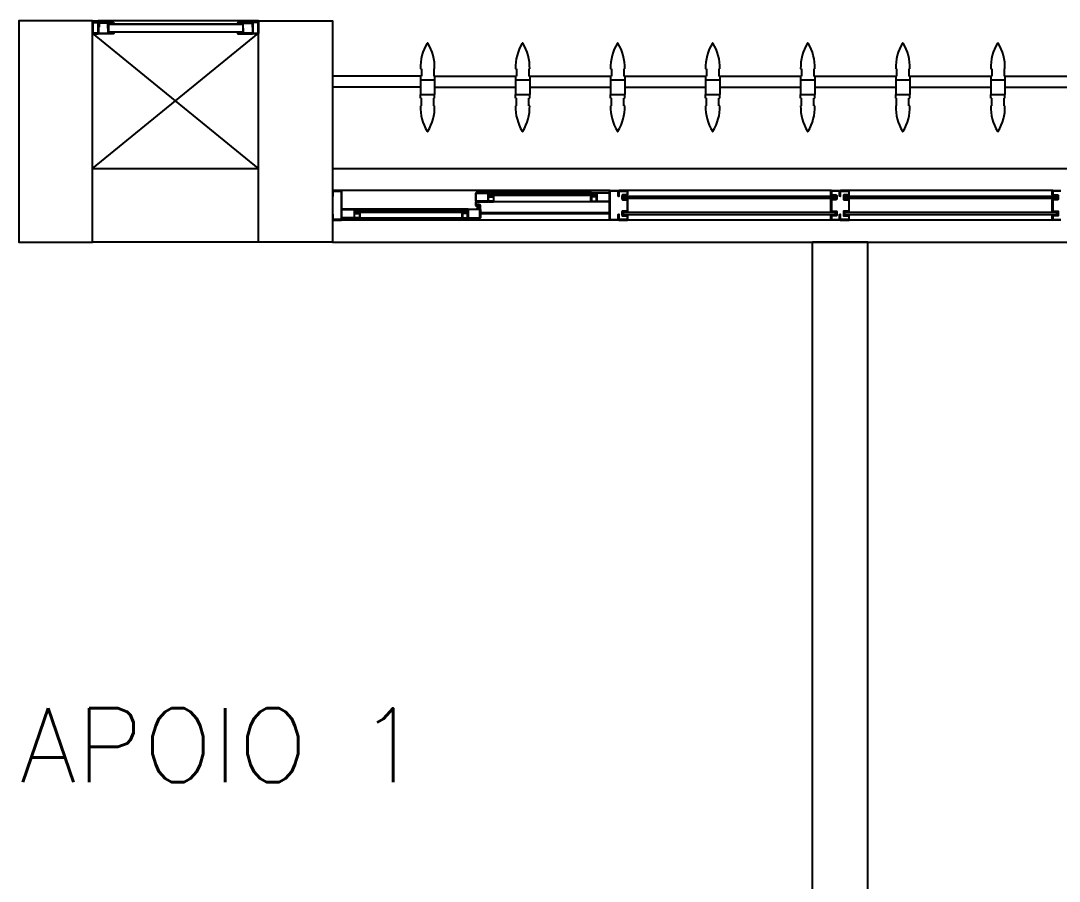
# Model space of a CAD drawing. Header units: millimetres. Extents: x 1887 to 2405, y 1100 to 1335.
# Drawn here: x 2105.565 to 2108.378, y 1269.318 to 1271.648 of the extents above; entities that cross this region are included whole.
import ezdxf

# ---------------------------------------------------------------- set-up
doc = ezdxf.new("R2010")
doc.units = ezdxf.units.MM
for name, color, linetype in [('AR-ALV', 2, 'Continuous'), ('AR-BRISES', 1, 'Continuous'), ('AR-ESQ', 1, 'Continuous'), ('AR-ESTC', 3, 'Continuous'), ('AR-PEITORIL', 1, 'Continuous'), ('AR-SHAFT', 1, 'Continuous'), ('BR-PAINEL', 1, 'Continuous'), ('BR-SUPORTE', 1, 'Continuous'), ('DT-ESQ-BAGUETE-C', 2, 'Continuous'), ('DT-ESQ-BAGUETE-V', 1, 'Continuous'), ('DT-ESQ-CHAPA DOBRADA-V', 1, 'Continuous'), ('DT-ESQ-MARCO-V', 1, 'Continuous'), ('DT-ESQ-PERFIL CADEIRA-C', 2, 'Continuous'), ('DT-ESQ-PERFIL CADEIRA-V', 1, 'Continuous'), ('DT-ESQ-PERFIL U SIMPLES-C', 2, 'Continuous'), ('DT-ESQ-PERFIL U-C', 2, 'Continuous'), ('DT-ESQ-PERFIL U-V', 1, 'Continuous'), ('DT-ESQ-VENEZIANA-C', 2, 'Continuous'), ('DT-ESQ-VENEZIANA-V', 2, 'Continuous'), ('DT-ESQ-VIDRO-C', 2, 'Continuous'), ('DT-ESQ-VIDRO-V', 2, 'Continuous'), ('TEXTO', 2, 'Continuous')]:
    doc.layers.add(name, color=color, linetype=linetype)
doc.styles.add('UNB-100', font='simplex.shx', dxfattribs={"height": 0.2})

# ---------------------------------------------------------------- blocks, each defined once
blk = doc.blocks.new('EF53-P')
at = {"layer": 'DT-ESQ-BAGUETE-C', "ltscale": 0.1}
for points in [[(4.797499999999275, -0.07999999999978513), (4.783999999999367, -0.07999999999978513), (4.783999999999423, -0.07849999999973534), (4.796999999999287, -0.0784999999998206, 0.4142135623716475), (4.797499999999275, -0.07799999999983243), (4.797499999999275, -0.06700000000006412, 0.4142135623717078), (4.796999999999287, -0.06650000000007594), (4.783999999999423, -0.06649999999999068), (4.783999999999367, -0.06499999999994088), (4.797499999999275, -0.06499999999988404, -0.4142135623830846), (4.798999999999353, -0.06649999999990541), (4.798999999999296, -0.07849999999976376, -0.4142135623709857)], [(5.076499999999555, -0.07999999999998408), (5.089999999999463, -0.07999999999998408), (5.089999999999407, -0.07849999999993429), (5.076999999999543, -0.07850000000001955, -0.4142135623716475), (5.076499999999555, -0.07800000000003138), (5.076499999999555, -0.06700000000026307, -0.4142135623717078), (5.076999999999543, -0.0665000000002749), (5.089999999999407, -0.06650000000018963), (5.089999999999463, -0.06500000000013983), (5.076499999999555, -0.06500000000008299, 0.4142135623830846), (5.074999999999477, -0.06650000000010436), (5.074999999999534, -0.07849999999996271, 0.4142135623709857)], [(4.448499999999228, -0.1250000000004547), (4.43499999999932, -0.1250000000004547), (4.434999999999377, -0.123500000000405), (4.44799999999924, -0.1235000000004902, 0.4142135623716475), (4.448499999999228, -0.123000000000502), (4.448499999999228, -0.1120000000007337, 0.4142135623717078), (4.44799999999924, -0.1115000000007456), (4.434999999999377, -0.1115000000006603), (4.43499999999932, -0.1100000000006105), (4.448499999999228, -0.1100000000005537, -0.4142135623830846), (4.449999999999307, -0.111500000000575), (4.44999999999925, -0.1235000000004334, -0.4142135623709857)], [(4.713999999999317, -0.1250000000002842), (4.727499999999225, -0.1250000000002842), (4.727499999999168, -0.1235000000002344), (4.714499999999305, -0.1235000000003197, -0.4142135623716475), (4.713999999999317, -0.1230000000003315), (4.713999999999317, -0.1120000000005632, -0.4142135623717078), (4.714499999999305, -0.111500000000575), (4.727499999999168, -0.1115000000004898), (4.727499999999225, -0.11000000000044), (4.713999999999317, -0.1100000000003831, 0.4142135623830846), (4.712499999999238, -0.1115000000004045), (4.712499999999295, -0.1235000000002628, 0.4142135623709857)]]:
    blk.add_lwpolyline(points, format="xyb", close=True, dxfattribs=at)
at = {"layer": 'DT-ESQ-BAGUETE-V', "ltscale": 0.1}
for p, q in [((4.797499999999218, -0.06500000000002615), (5.076499999999498, -0.06499999999999773)), ((4.448499999999285, -0.11000000000044), (4.713999999999317, -0.1100000000003547))]:
    blk.add_line(p, q, dxfattribs=at)
at = {"layer": 'DT-ESQ-CHAPA DOBRADA-V', "ltscale": 0.1}
for p, q in [((4.399999999999295, -0.07699999999928764), (4.748999999999285, -0.07699999999928764)), ((4.399999999999295, -0.07999999999950091), (4.748999999999285, -0.07999999999950091))]:
    blk.add_line(p, q, dxfattribs=at)
at = {"layer": 'DT-ESQ-MARCO-V', "ltscale": 0.1}
for p, q in [((3.198499999999513, -0.06000000000005912), (3.751499999999623, -0.06000000000005912)), ((3.798499999999422, -0.06000000000005912), (4.351499999999533, -0.06000000000005912)), ((3.198499999999513, -0.1399999999999864), (3.751499999999623, -0.1399999999999864)), ((3.798499999999422, -0.1399999999999864), (4.351499999999533, -0.1399999999999864))]:
    blk.add_line(p, q, dxfattribs=at)
at = {"layer": 'DT-ESQ-PERFIL CADEIRA-C', "ltscale": 0.1}
for p, q in [((4.750999999999351, -0.0884999999996694), (4.797499999999275, -0.08849999999964098)), ((5.124999999999488, -0.08849999999995362), (5.076499999999498, -0.08849999999989677)), ((4.399999999999295, -0.1335000000004243), (4.448499999999285, -0.1335000000003674)), ((4.76049999999924, -0.1335000000001685), (4.713999999999317, -0.1335000000001401))]:
    blk.add_line(p, q, dxfattribs=at)
for points in [[(4.797499999999161, -0.08699999999956276, -0.9999999999999999), (4.797499999999161, -0.08999999999977604), (4.750999999999294, -0.08999999999969077, -0.414213562373095), (4.748999999999285, -0.08799999999968122), (4.748999999999285, -0.06699999999966622, -0.4142135623730951), (4.750999999999294, -0.06499999999968509), (4.782499999999288, -0.06499999999979877, -0.414213562356446), (4.783999999999367, -0.06649999999979173), (4.783999999999423, -0.08699999999956276)], [(4.784000007450004, -0.0884999999996694, -0.1989127454874683), (4.782939343552869, -0.08806066389672651, -0.1989132801944997), (4.782499999999288, -0.08699999999959118), (4.782499999999402, -0.06699999999975148, 0.4142135623730949), (4.781999999999414, -0.0664999999997633), (4.750999999999294, -0.06649999999967804, 0.4142135623730951), (4.750499999999306, -0.06699999999966622), (4.750499999999363, -0.08799999999968122, 0.414213562373095), (4.750999999999351, -0.0884999999996694)], [(5.076499999999612, -0.09000000000003183), (5.124999999999488, -0.08999999999994657), (5.124999999999545, -0.08849999999995362), (5.089999999999463, -0.0884999999999252, 0.1989119109648737), (5.09106065830855, -0.08806066203436558, 0.1989128237963688), (5.091499999999485, -0.08699999999984698), (5.091499999999371, -0.06700000000000728, -0.4142135623730951), (5.091999999999359, -0.0665000000000191), (5.124999999999488, -0.06649999999990541), (5.124999999999545, -0.06499999999994088), (5.091499999999428, -0.06500000000005457, 0.414213562373095), (5.089999999999407, -0.06650000000010436), (5.089999999999463, -0.07849999999987745), (5.089999999999463, -0.07999999999995566), (5.089999999999407, -0.08699999999981856), (5.076499999999612, -0.08699999999981856, 1)], [(4.448499999999171, -0.1350000000005025), (4.399999999999295, -0.1350000000004172), (4.399999999999238, -0.1335000000004243), (4.43499999999932, -0.1335000000003959, -0.1989119109648737), (4.433939341690234, -0.1330606620348362, -0.1989128237963688), (4.433499999999299, -0.1320000000003176), (4.433499999999412, -0.1120000000004779, 0.4142135623730951), (4.432999999999424, -0.1115000000004898), (4.399999999999295, -0.1115000000003761), (4.399999999999238, -0.1100000000004115), (4.433499999999356, -0.1100000000005252, -0.414213562373095), (4.434999999999377, -0.111500000000575), (4.43499999999932, -0.1235000000003481), (4.43499999999932, -0.1250000000004263), (4.434999999999377, -0.1320000000002892), (4.448499999999171, -0.1320000000002892, -1)], [(4.71399999999943, -0.1320000000000618, 0.9999999999999999), (4.71399999999943, -0.1350000000002751), (4.760499999999297, -0.1350000000001899, 0.414213562373095), (4.762499999999307, -0.1330000000001803), (4.762499999999307, -0.1120000000001653, 0.4142135623730951), (4.760499999999297, -0.1100000000001842), (4.728999999999303, -0.1100000000002979, 0.414213562356446), (4.727499999999225, -0.1115000000002908), (4.727499999999168, -0.1320000000000618)], [(4.727499992548587, -0.1335000000001685, 0.1989127454874683), (4.728560656445723, -0.1330606638972256, 0.1989132801944997), (4.728999999999303, -0.1320000000000903), (4.728999999999189, -0.1120000000002506, -0.4142135623730949), (4.729499999999177, -0.1115000000002624), (4.760499999999297, -0.1115000000001771, -0.4142135623730951), (4.760999999999285, -0.1120000000001653), (4.760999999999228, -0.1330000000001803, -0.414213562373095), (4.76049999999924, -0.1335000000001685)]]:
    blk.add_lwpolyline(points, format="xyb", close=True, dxfattribs=at)
at = {"layer": 'DT-ESQ-PERFIL CADEIRA-V', "ltscale": 0.1}
for p, q in [((4.782499999999402, -0.08999999999983288), (5.076499999999612, -0.08999999999980446)), ((4.448499999999171, -0.1350000000004457), (4.71399999999943, -0.1350000000002751))]:
    blk.add_line(p, q, dxfattribs=at)
at = {"layer": 'DT-ESQ-PERFIL U SIMPLES-C', "ltscale": 0.1}
for points in [[(4.750999999999181, -0.1019999999999186), (4.758999999999219, -0.1019999999999754), (4.758999999999219, -0.1004999999998972), (4.750999999999237, -0.1004999999998972, -0.4142135623730951), (4.750499999999249, -0.09999999999990905), (4.750499999999192, -0.09199999999998454, -0.4142135623730951), (4.750999999999181, -0.09149999999999636), (4.758999999999219, -0.09149999999993952), (4.758999999999219, -0.0899999999998613), (4.750999999999181, -0.08999999999997499, 0.4142135623647707), (4.748999999999228, -0.09199999999998454), (4.748999999999228, -0.0999999999999659, 0.4142135623522838)], [(4.760499999999297, -0.09800000000001319), (4.752499999999259, -0.09799999999995634), (4.752499999999259, -0.09950000000003456), (4.760499999999297, -0.09950000000003456, -0.4142135623730951), (4.760999999999285, -0.1000000000000227), (4.760999999999285, -0.1079999999999472, -0.4142135623730951), (4.760499999999297, -0.1084999999999354), (4.752499999999259, -0.1084999999999923), (4.752499999999259, -0.1100000000000705), (4.760499999999297, -0.1099999999999568, 0.4142135623647707), (4.76249999999925, -0.1079999999999472), (4.76249999999925, -0.0999999999999659, 0.4142135623522838)]]:
    blk.add_lwpolyline(points, format="xyb", close=True, dxfattribs=at)
at = {"layer": 'DT-ESQ-PERFIL U-C', "ltscale": 0.1}
for points in [[(3.17699999999968, -0.1385000000000218), (3.197999999999581, -0.138499999999965, 0.414213562373095), (3.198499999999513, -0.1380000000000337), (3.198499999999626, -0.1285000000008836), (3.185499999999422, -0.1285000000009404, -0.4142135623721699), (3.183999999999401, -0.127000000000919), (3.183999999999514, -0.117000000000985, -0.4142135623716471), (3.185499999999479, -0.1155000000009068), (3.198499999999569, -0.1155000000007931), (3.198499999999569, -0.08449999999919555), (3.185499999999479, -0.08449999999908187, -0.4142135623716471), (3.183999999999401, -0.08299999999911734), (3.183999999999401, -0.07299999999912643, -0.4142135623721699), (3.185499999999365, -0.0714999999991619), (3.198499999999513, -0.0714999999991619), (3.198499999999569, -0.06200000000006867, 0.414213562373095), (3.197999999999524, -0.06150000000002365), (3.176999999999737, -0.06150000000008049, 0.4142135623397968)], [(3.176499999999692, -0.06000000000011596), (3.198499999999513, -0.06000000000005912, -0.414213562373095), (3.199999999999534, -0.06150000000008049), (3.199999999999477, -0.07149999999904821, -0.414213562373095), (3.198499999999513, -0.07299999999906959), (3.185499999999479, -0.07299999999906959), (3.185499999999479, -0.08299999999906049), (3.198499999999513, -0.08299999999906049), (3.198499999999513, -0.08299999999906049, -0.414213562373095), (3.199999999999477, -0.08449999999902502), (3.199999999999477, -0.1155000000010205, -0.414213562373095), (3.198499999999513, -0.1170000000010418), (3.198499999999513, -0.117000000000985), (3.185499999999479, -0.117000000000985), (3.185499999999479, -0.1270000000009759), (3.198499999999513, -0.1270000000010327, -0.414213562373095), (3.199999999999477, -0.1285000000009973), (3.199999999999534, -0.138499999999965, -0.414213562373095), (3.198499999999513, -0.1399999999999864), (3.176499999999692, -0.1399999999999295, -0.414213562389744)]]:
    blk.add_lwpolyline(points, format="xyb", dxfattribs=at)
for points in [[(3.749999999999659, -0.1285000000009973), (3.749999999999602, -0.138499999999965, 0.414213562373095), (3.751499999999623, -0.1399999999999864), (3.773499999999444, -0.1399999999999295, 0.414213562389744), (3.774999999999523, -0.138499999999965), (3.774999999999523, -0.125), (3.773499999999444, -0.1250000000000568), (3.773499999999387, -0.1380000000000337, -0.4142135623397968), (3.772999999999456, -0.1385000000000218), (3.751999999999555, -0.138499999999965, -0.414213562373095), (3.751499999999623, -0.1380000000000337), (3.75149999999951, -0.1285000000008836), (3.764499999999714, -0.1285000000009404, 0.4142135623721699), (3.765999999999735, -0.127000000000919), (3.765999999999622, -0.117000000000985, 0.4142135623716471), (3.764499999999657, -0.1155000000009068), (3.751499999999567, -0.1155000000007931), (3.751499999999567, -0.08449999999919555), (3.764499999999657, -0.08449999999908187, 0.4142135623716471), (3.765999999999735, -0.08299999999911734), (3.765999999999735, -0.07299999999912643, 0.4142135623721699), (3.764499999999771, -0.0714999999991619), (3.751499999999623, -0.0714999999991619), (3.751499999999567, -0.06200000000006867, -0.414213562373095), (3.751999999999612, -0.06150000000002365), (3.772999999999399, -0.06150000000008049, -0.4142135623397968), (3.773499999999444, -0.06199999999995498), (3.773499999999444, -0.07499999999998863), (3.774999999999523, -0.07500000000004547), (3.774999999999523, -0.06150000000008049, 0.4142135623897441), (3.773499999999444, -0.06000000000011596), (3.751499999999623, -0.06000000000005912, 0.414213562373095), (3.749999999999602, -0.06150000000008049), (3.749999999999659, -0.07149999999904821, 0.414213562373095), (3.751499999999623, -0.07299999999906959), (3.764499999999657, -0.07299999999906959), (3.764499999999657, -0.08299999999906049), (3.751499999999623, -0.08299999999906049), (3.751499999999623, -0.08299999999906049, 0.414213562373095), (3.749999999999659, -0.08449999999902502), (3.749999999999659, -0.1155000000010205, 0.414213562373095), (3.751499999999623, -0.1170000000010418), (3.751499999999623, -0.117000000000985), (3.764499999999657, -0.117000000000985), (3.764499999999657, -0.1270000000009759), (3.751499999999623, -0.1270000000010327, 0.414213562373095)], [(3.799999999999386, -0.1285000000009973), (3.799999999999443, -0.138499999999965, -0.414213562373095), (3.798499999999422, -0.1399999999999864), (3.776499999999601, -0.1399999999999295, -0.414213562389744), (3.774999999999523, -0.138499999999965), (3.774999999999523, -0.125), (3.776499999999601, -0.1250000000000568), (3.776499999999658, -0.1380000000000337, 0.4142135623397968), (3.776999999999589, -0.1385000000000218), (3.79799999999949, -0.138499999999965, 0.414213562373095), (3.798499999999422, -0.1380000000000337), (3.798499999999535, -0.1285000000008836), (3.785499999999331, -0.1285000000009404, -0.4142135623721699), (3.78399999999931, -0.127000000000919), (3.783999999999423, -0.117000000000985, -0.4142135623716471), (3.785499999999388, -0.1155000000009068), (3.798499999999478, -0.1155000000007931), (3.798499999999478, -0.08449999999919555), (3.785499999999388, -0.08449999999908187, -0.4142135623716471), (3.78399999999931, -0.08299999999911734), (3.78399999999931, -0.07299999999912643, -0.4142135623721699), (3.785499999999274, -0.0714999999991619), (3.798499999999422, -0.0714999999991619), (3.798499999999478, -0.06200000000006867, 0.414213562373095), (3.797999999999433, -0.06150000000002365), (3.776999999999646, -0.06150000000008049, 0.4142135623397968), (3.776499999999601, -0.06199999999995498), (3.776499999999601, -0.07499999999998863), (3.774999999999523, -0.07500000000004547), (3.774999999999523, -0.06150000000008049, -0.4142135623897441), (3.776499999999601, -0.06000000000011596), (3.798499999999422, -0.06000000000005912, -0.414213562373095), (3.799999999999443, -0.06150000000008049), (3.799999999999386, -0.07149999999904821, -0.414213562373095), (3.798499999999422, -0.07299999999906959), (3.785499999999388, -0.07299999999906959), (3.785499999999388, -0.08299999999906049), (3.798499999999422, -0.08299999999906049), (3.798499999999422, -0.08299999999906049, -0.414213562373095), (3.799999999999386, -0.08449999999902502), (3.799999999999386, -0.1155000000010205, -0.414213562373095), (3.798499999999422, -0.1170000000010418), (3.798499999999422, -0.117000000000985), (3.785499999999388, -0.117000000000985), (3.785499999999388, -0.1270000000009759), (3.798499999999422, -0.1270000000010327, -0.414213562373095)], [(4.349999999999568, -0.1285000000009973), (4.349999999999511, -0.138499999999965, 0.414213562373095), (4.351499999999533, -0.1399999999999864), (4.373499999999353, -0.1399999999999295, 0.414213562389744), (4.374999999999432, -0.138499999999965), (4.374999999999432, -0.125), (4.373499999999353, -0.1250000000000568), (4.373499999999297, -0.1380000000000337, -0.4142135623397968), (4.372999999999365, -0.1385000000000218), (4.351999999999464, -0.138499999999965, -0.414213562373095), (4.351499999999533, -0.1380000000000337), (4.351499999999419, -0.1285000000008836), (4.364499999999623, -0.1285000000009404, 0.4142135623721699), (4.365999999999644, -0.127000000000919), (4.365999999999531, -0.117000000000985, 0.4142135623716471), (4.364499999999566, -0.1155000000009068), (4.351499999999476, -0.1155000000007931), (4.351499999999476, -0.08449999999919555), (4.364499999999566, -0.08449999999908187, 0.4142135623716471), (4.365999999999644, -0.08299999999911734), (4.365999999999644, -0.07299999999912643, 0.4142135623721699), (4.36449999999968, -0.0714999999991619), (4.351499999999533, -0.0714999999991619), (4.351499999999476, -0.06200000000006867, -0.414213562373095), (4.351999999999521, -0.06150000000002365), (4.372999999999308, -0.06150000000008049, -0.4142135623397968), (4.373499999999353, -0.06199999999995498), (4.373499999999353, -0.07499999999998863), (4.374999999999432, -0.07500000000004547), (4.374999999999432, -0.06150000000008049, 0.4142135623897441), (4.373499999999353, -0.06000000000011596), (4.351499999999533, -0.06000000000005912, 0.414213562373095), (4.349999999999511, -0.06150000000008049), (4.349999999999568, -0.07149999999904821, 0.414213562373095), (4.351499999999533, -0.07299999999906959), (4.364499999999566, -0.07299999999906959), (4.364499999999566, -0.08299999999906049), (4.351499999999533, -0.08299999999906049), (4.351499999999533, -0.08299999999906049, 0.414213562373095), (4.349999999999568, -0.08449999999902502), (4.349999999999568, -0.1155000000010205, 0.414213562373095), (4.351499999999533, -0.1170000000010418), (4.351499999999533, -0.117000000000985), (4.364499999999566, -0.117000000000985), (4.364499999999566, -0.1270000000009759), (4.351499999999533, -0.1270000000010327, 0.414213562373095)], [(4.374999999999318, -0.0614999999999668, -0.4142135623619956), (4.376499999999339, -0.06000000000000227), (4.398499999999274, -0.06000000000005912, -0.4142135623730952), (4.399999999999295, -0.06150000000002365), (4.399999999999295, -0.138499999999965, -0.414213562373095), (4.398499999999274, -0.1399999999999864), (4.376499999999453, -0.1399999999999864, -0.4142135623789993), (4.374999999999432, -0.138499999999965), (4.374999999999432, -0.125), (4.37649999999951, -0.1250000000000568), (4.37649999999951, -0.1380000000000905, 0.4142135623397971), (4.376999999999498, -0.1385000000000218), (4.397999999999342, -0.1385000000000218, 0.4142135623730951), (4.398499999999331, -0.1380000000000337), (4.398499999999387, -0.06200000000001182, 0.4142135623730951), (4.397999999999399, -0.06150000000002365), (4.376999999999498, -0.0614999999999668, 0.4142135623730951), (4.37649999999951, -0.06199999999995498), (4.376499999999453, -0.07500000000004547), (4.374999999999432, -0.07500000000004547)], [(5.149999999999466, -0.0614999999999668, 0.4142135623619956), (5.148499999999444, -0.06000000000000227), (5.12649999999951, -0.06000000000005912, 0.4142135623730952), (5.124999999999488, -0.06150000000002365), (5.124999999999488, -0.138499999999965, 0.414213562373095), (5.12649999999951, -0.1399999999999864), (5.148499999999331, -0.1399999999999864, 0.4142135623789993), (5.149999999999352, -0.138499999999965), (5.149999999999352, -0.125), (5.148499999999274, -0.1250000000000568), (5.148499999999274, -0.1380000000000905, -0.4142135623397971), (5.147999999999286, -0.1385000000000218), (5.126999999999441, -0.1385000000000218, -0.4142135623730951), (5.126499999999453, -0.1380000000000337), (5.126499999999396, -0.06200000000001182, -0.4142135623730951), (5.126999999999384, -0.06150000000002365), (5.147999999999286, -0.0614999999999668, -0.4142135623730951), (5.148499999999274, -0.06199999999995498), (5.148499999999331, -0.07500000000004547), (5.149999999999352, -0.07500000000004547)]]:
    blk.add_lwpolyline(points, format="xyb", close=True, dxfattribs=at)
at = {"layer": 'DT-ESQ-PERFIL U-V', "ltscale": 0.1}
for p, q in [((4.398499999999274, -0.06000000000005912), (5.12649999999951, -0.06000000000005912)), ((4.398499999999217, -0.1399999999999864), (5.12649999999951, -0.1399999999999864))]:
    blk.add_line(p, q, dxfattribs=at)
at = {"layer": 'DT-ESQ-VIDRO-C', "ltscale": 0.1}
for points in [[(3.762499999999704, -0.08099999999902252), (3.762499999999704, -0.07499999999899387), (3.187499999999545, -0.07499999999905071), (3.187499999999488, -0.08099999999907936)], [(4.362499999999613, -0.08099999999902252), (4.362499999999613, -0.07499999999899387), (3.787499999999454, -0.07499999999905071), (3.787499999999397, -0.08099999999907936)], [(5.087499999999409, -0.08499999999958163), (5.087499999999409, -0.08199999999953889), (4.786499999999421, -0.08199999999962415), (4.786499999999364, -0.0849999999996669)], [(4.437999999999363, -0.1300000000003934), (4.437999999999363, -0.1270000000003506), (4.724499999999239, -0.1270000000004075), (4.724499999999239, -0.1300000000004502)]]:
    blk.add_lwpolyline(points, close=True, dxfattribs=at)
at = {"layer": 'DT-ESQ-VIDRO-V', "ltscale": 0.1}
for points in [[(3.762499999999704, -0.119000000001023), (3.762499999999704, -0.1250000000010516), (3.187499999999545, -0.1250000000009948), (3.187499999999488, -0.1190000000009661)], [(4.362499999999613, -0.119000000001023), (4.362499999999613, -0.1250000000010516), (3.787499999999454, -0.1250000000009948), (3.787499999999397, -0.1190000000009661)]]:
    blk.add_lwpolyline(points, close=True, dxfattribs=at)
blk = doc.blocks.new('BR-MODULO8')
at = {"layer": 'BR-PAINEL'}
for p, q in [((-4.91170000000011, 0.2699999999999818), (-4.909200000000055, 0.2699999999999818)), ((-4.909200000000055, 0.2699999999999818), (-4.909200000000055, 0.25)), ((-4.875799999999799, 0.2699999999999818), (-4.875799999999799, 0.25)), ((-4.873300000000199, 0.2699999999999818), (-4.875799999999799, 0.2699999999999818)), ((-4.654199999999946, 0.2699999999999818), (-4.651699999999892, 0.2699999999999818)), ((-4.651699999999892, 0.2699999999999818), (-4.651699999999892, 0.25)), ((-4.61830000000009, 0.2699999999999818), (-4.61830000000009, 0.25)), ((-4.615800000000036, 0.2699999999999818), (-4.61830000000009, 0.2699999999999818)), ((-4.396699999999782, 0.2699999999999818), (-4.394200000000183, 0.2699999999999818)), ((-4.394200000000183, 0.2699999999999818), (-4.394200000000183, 0.25)), ((-4.360799999999927, 0.2699999999999818), (-4.360799999999927, 0.25)), ((-4.358299999999872, 0.2699999999999818), (-4.360799999999927, 0.2699999999999818)), ((-4.139200000000073, 0.2699999999999818), (-4.136700000000019, 0.2699999999999818)), ((-4.136700000000019, 0.2699999999999818), (-4.136700000000019, 0.25)), ((-4.103300000000218, 0.2699999999999818), (-4.103300000000218, 0.25)), ((-4.100800000000163, 0.2699999999999818), (-4.103300000000218, 0.2699999999999818)), ((-3.88169999999991, 0.2699999999999818), (-3.879199999999855, 0.2699999999999818)), ((-3.879199999999855, 0.2699999999999818), (-3.879199999999855, 0.25)), ((-3.845800000000054, 0.2699999999999818), (-3.845800000000054, 0.25)), ((-3.843299999999999, 0.2699999999999818), (-3.845800000000054, 0.2699999999999818)), ((-3.624200000000201, 0.2699999999999818), (-3.621700000000146, 0.2699999999999818)), ((-3.621700000000146, 0.2699999999999818), (-3.621700000000146, 0.25)), ((-3.58829999999989, 0.2699999999999818), (-3.58829999999989, 0.25)), ((-3.585799999999836, 0.2699999999999818), (-3.58829999999989, 0.2699999999999818)), ((-3.366700000000037, 0.2699999999999818), (-3.364199999999983, 0.2699999999999818)), ((-3.364199999999983, 0.2699999999999818), (-3.364199999999983, 0.25)), ((-3.330800000000181, 0.2699999999999818), (-3.330800000000181, 0.25)), ((-3.328300000000127, 0.2699999999999818), (-3.330800000000181, 0.2699999999999818)), ((-4.91170000000011, 0.25), (-4.91170000000011, 0.2400000000000091)), ((-4.91170000000011, 0.25), (-4.909200000000055, 0.25)), ((-4.91170000000011, 0.2400000000000091), (-4.873300000000199, 0.2400000000000091)), ((-4.91170000000011, 0.2400000000000091), (-4.91170000000011, 0.2000000000000455)), ((-4.873300000000199, 0.25), (-4.875799999999799, 0.25)), ((-4.873300000000199, 0.25), (-4.873300000000199, 0.2400000000000091)), ((-4.873300000000199, 0.2400000000000091), (-4.873300000000199, 0.2000000000000455)), ((-4.654199999999946, 0.25), (-4.654199999999946, 0.2400000000000091)), ((-4.654199999999946, 0.25), (-4.651699999999892, 0.25)), ((-4.654199999999946, 0.2400000000000091), (-4.615800000000036, 0.2400000000000091)), ((-4.654199999999946, 0.2400000000000091), (-4.654199999999946, 0.2000000000000455)), ((-4.615800000000036, 0.25), (-4.61830000000009, 0.25)), ((-4.615800000000036, 0.25), (-4.615800000000036, 0.2400000000000091)), ((-4.615800000000036, 0.2400000000000091), (-4.615800000000036, 0.2000000000000455)), ((-4.396699999999782, 0.25), (-4.396699999999782, 0.2400000000000091)), ((-4.396699999999782, 0.25), (-4.394200000000183, 0.25)), ((-4.396699999999782, 0.2400000000000091), (-4.358299999999872, 0.2400000000000091)), ((-4.396699999999782, 0.2400000000000091), (-4.396699999999782, 0.2000000000000455)), ((-4.358299999999872, 0.25), (-4.360799999999927, 0.25)), ((-4.358299999999872, 0.25), (-4.358299999999872, 0.2400000000000091)), ((-4.358299999999872, 0.2400000000000091), (-4.358299999999872, 0.2000000000000455)), ((-4.139200000000073, 0.25), (-4.139200000000073, 0.2400000000000091)), ((-4.139200000000073, 0.25), (-4.136700000000019, 0.25)), ((-4.139200000000073, 0.2400000000000091), (-4.100800000000163, 0.2400000000000091)), ((-4.139200000000073, 0.2400000000000091), (-4.139200000000073, 0.2000000000000455)), ((-4.100800000000163, 0.25), (-4.103300000000218, 0.25)), ((-4.100800000000163, 0.25), (-4.100800000000163, 0.2400000000000091)), ((-4.100800000000163, 0.2400000000000091), (-4.100800000000163, 0.2000000000000455)), ((-3.88169999999991, 0.25), (-3.88169999999991, 0.2400000000000091)), ((-3.88169999999991, 0.25), (-3.879199999999855, 0.25)), ((-3.88169999999991, 0.2400000000000091), (-3.843299999999999, 0.2400000000000091)), ((-3.88169999999991, 0.2400000000000091), (-3.88169999999991, 0.2000000000000455)), ((-3.843299999999999, 0.25), (-3.845800000000054, 0.25)), ((-3.843299999999999, 0.25), (-3.843299999999999, 0.2400000000000091)), ((-3.843299999999999, 0.2400000000000091), (-3.843299999999999, 0.2000000000000455)), ((-3.624200000000201, 0.25), (-3.624200000000201, 0.2400000000000091)), ((-3.624200000000201, 0.25), (-3.621700000000146, 0.25)), ((-3.624200000000201, 0.2400000000000091), (-3.585799999999836, 0.2400000000000091)), ((-3.624200000000201, 0.2400000000000091), (-3.624200000000201, 0.2000000000000455)), ((-3.585799999999836, 0.25), (-3.58829999999989, 0.25)), ((-3.585799999999836, 0.25), (-3.585799999999836, 0.2400000000000091)), ((-3.585799999999836, 0.2400000000000091), (-3.585799999999836, 0.2000000000000455)), ((-3.366700000000037, 0.25), (-3.366700000000037, 0.2400000000000091)), ((-3.366700000000037, 0.25), (-3.364199999999983, 0.25)), ((-3.366700000000037, 0.2400000000000091), (-3.328300000000127, 0.2400000000000091)), ((-3.366700000000037, 0.2400000000000091), (-3.366700000000037, 0.2000000000000455)), ((-3.328300000000127, 0.25), (-3.330800000000181, 0.25)), ((-3.328300000000127, 0.25), (-3.328300000000127, 0.2400000000000091)), ((-3.328300000000127, 0.2400000000000091), (-3.328300000000127, 0.2000000000000455)), ((-4.91170000000011, 0.2000000000000455), (-4.873300000000199, 0.2000000000000455)), ((-4.91170000000011, 0.1900000000000546), (-4.91170000000011, 0.2000000000000455)), ((-4.873300000000199, 0.1900000000000546), (-4.873300000000199, 0.2000000000000455)), ((-4.654199999999946, 0.2000000000000455), (-4.615800000000036, 0.2000000000000455)), ((-4.654199999999946, 0.1900000000000546), (-4.654199999999946, 0.2000000000000455)), ((-4.615800000000036, 0.1900000000000546), (-4.615800000000036, 0.2000000000000455)), ((-4.396699999999782, 0.2000000000000455), (-4.358299999999872, 0.2000000000000455)), ((-4.396699999999782, 0.1900000000000546), (-4.396699999999782, 0.2000000000000455)), ((-4.358299999999872, 0.1900000000000546), (-4.358299999999872, 0.2000000000000455)), ((-4.139200000000073, 0.2000000000000455), (-4.100800000000163, 0.2000000000000455)), ((-4.139200000000073, 0.1900000000000546), (-4.139200000000073, 0.2000000000000455)), ((-4.100800000000163, 0.1900000000000546), (-4.100800000000163, 0.2000000000000455)), ((-3.88169999999991, 0.2000000000000455), (-3.843299999999999, 0.2000000000000455)), ((-3.88169999999991, 0.1900000000000546), (-3.88169999999991, 0.2000000000000455)), ((-3.843299999999999, 0.1900000000000546), (-3.843299999999999, 0.2000000000000455)), ((-3.624200000000201, 0.2000000000000455), (-3.585799999999836, 0.2000000000000455)), ((-3.624200000000201, 0.1900000000000546), (-3.624200000000201, 0.2000000000000455)), ((-3.585799999999836, 0.1900000000000546), (-3.585799999999836, 0.2000000000000455)), ((-3.366700000000037, 0.2000000000000455), (-3.328300000000127, 0.2000000000000455)), ((-3.366700000000037, 0.1900000000000546), (-3.366700000000037, 0.2000000000000455)), ((-3.328300000000127, 0.1900000000000546), (-3.328300000000127, 0.2000000000000455)), ((-4.91170000000011, 0.1900000000000546), (-4.909200000000055, 0.1900000000000546)), ((-4.91170000000011, 0.1700000000000728), (-4.909200000000055, 0.1700000000000728)), ((-4.909200000000055, 0.1700000000000728), (-4.909200000000055, 0.1900000000000546)), ((-4.873300000000199, 0.1900000000000546), (-4.875799999999799, 0.1900000000000546)), ((-4.875799999999799, 0.1700000000000728), (-4.875799999999799, 0.1900000000000546)), ((-4.873300000000199, 0.1700000000000728), (-4.875799999999799, 0.1700000000000728)), ((-4.654199999999946, 0.1900000000000546), (-4.651699999999892, 0.1900000000000546)), ((-4.654199999999946, 0.1700000000000728), (-4.651699999999892, 0.1700000000000728)), ((-4.651699999999892, 0.1700000000000728), (-4.651699999999892, 0.1900000000000546)), ((-4.615800000000036, 0.1900000000000546), (-4.61830000000009, 0.1900000000000546)), ((-4.61830000000009, 0.1700000000000728), (-4.61830000000009, 0.1900000000000546)), ((-4.615800000000036, 0.1700000000000728), (-4.61830000000009, 0.1700000000000728)), ((-4.396699999999782, 0.1900000000000546), (-4.394200000000183, 0.1900000000000546)), ((-4.396699999999782, 0.1700000000000728), (-4.394200000000183, 0.1700000000000728)), ((-4.394200000000183, 0.1700000000000728), (-4.394200000000183, 0.1900000000000546)), ((-4.358299999999872, 0.1900000000000546), (-4.360799999999927, 0.1900000000000546)), ((-4.360799999999927, 0.1700000000000728), (-4.360799999999927, 0.1900000000000546)), ((-4.358299999999872, 0.1700000000000728), (-4.360799999999927, 0.1700000000000728)), ((-4.139200000000073, 0.1900000000000546), (-4.136700000000019, 0.1900000000000546)), ((-4.139200000000073, 0.1700000000000728), (-4.136700000000019, 0.1700000000000728)), ((-4.136700000000019, 0.1700000000000728), (-4.136700000000019, 0.1900000000000546)), ((-4.100800000000163, 0.1900000000000546), (-4.103300000000218, 0.1900000000000546)), ((-4.103300000000218, 0.1700000000000728), (-4.103300000000218, 0.1900000000000546)), ((-4.100800000000163, 0.1700000000000728), (-4.103300000000218, 0.1700000000000728)), ((-3.88169999999991, 0.1900000000000546), (-3.879199999999855, 0.1900000000000546)), ((-3.88169999999991, 0.1700000000000728), (-3.879199999999855, 0.1700000000000728)), ((-3.879199999999855, 0.1700000000000728), (-3.879199999999855, 0.1900000000000546)), ((-3.843299999999999, 0.1900000000000546), (-3.845800000000054, 0.1900000000000546)), ((-3.845800000000054, 0.1700000000000728), (-3.845800000000054, 0.1900000000000546)), ((-3.843299999999999, 0.1700000000000728), (-3.845800000000054, 0.1700000000000728)), ((-3.624200000000201, 0.1900000000000546), (-3.621700000000146, 0.1900000000000546)), ((-3.624200000000201, 0.1700000000000728), (-3.621700000000146, 0.1700000000000728)), ((-3.621700000000146, 0.1700000000000728), (-3.621700000000146, 0.1900000000000546)), ((-3.585799999999836, 0.1900000000000546), (-3.58829999999989, 0.1900000000000546)), ((-3.58829999999989, 0.1700000000000728), (-3.58829999999989, 0.1900000000000546)), ((-3.585799999999836, 0.1700000000000728), (-3.58829999999989, 0.1700000000000728)), ((-3.366700000000037, 0.1900000000000546), (-3.364199999999983, 0.1900000000000546)), ((-3.366700000000037, 0.1700000000000728), (-3.364199999999983, 0.1700000000000728)), ((-3.364199999999983, 0.1700000000000728), (-3.364199999999983, 0.1900000000000546)), ((-3.328300000000127, 0.1900000000000546), (-3.330800000000181, 0.1900000000000546)), ((-3.330800000000181, 0.1700000000000728), (-3.330800000000181, 0.1900000000000546)), ((-3.328300000000127, 0.1700000000000728), (-3.330800000000181, 0.1700000000000728))]:
    blk.add_line(p, q, dxfattribs=at)
for centre, radius, start, end in [((-4.786689348144137, 0.273867544112818), 0.125070464039046, 148.4720617059388, 181.7720353669823), ((-4.892499999999927, 0.3386654488713248), 0.001, 37.10120454240649, 142.8987954575935), ((-4.998310651856173, 0.273867544112818), 0.125070464039046, 358.2279646330177, 31.52793829406117), ((-4.529189348143973, 0.273867544112818), 0.125070464039046, 148.4720617059388, 181.7720353669823), ((-4.635000000000218, 0.3386654488713248), 0.001, 37.10120454240649, 142.8987954575935), ((-4.740810651856009, 0.273867544112818), 0.125070464039046, 358.2279646330177, 31.52793829406117), ((-4.271689348143809, 0.273867544112818), 0.125070464039046, 148.4720617059388, 181.7720353669823), ((-4.377500000000055, 0.3386654488713248), 0.001, 37.10120454240649, 142.8987954575935), ((-4.483310651855845, 0.273867544112818), 0.125070464039046, 358.2279646330177, 31.52793829406117), ((-4.0141893481441, 0.273867544112818), 0.125070464039046, 148.4720617059388, 181.7720353669823), ((-4.119999999999891, 0.3386654488713248), 0.001, 37.10120454240649, 142.8987954575935), ((-4.225810651856136, 0.273867544112818), 0.125070464039046, 358.2279646330177, 31.52793829406117), ((-3.756689348143937, 0.273867544112818), 0.125070464039046, 148.4720617059388, 181.7720353669823), ((-3.862500000000182, 0.3386654488713248), 0.001, 37.10120454240649, 142.8987954575935), ((-3.968310651855973, 0.273867544112818), 0.125070464039046, 358.2279646330177, 31.52793829406117), ((-3.499189348143773, 0.273867544112818), 0.125070464039046, 148.4720617059388, 181.7720353669823), ((-3.605000000000018, 0.3386654488713248), 0.001, 37.10120454240649, 142.8987954575935), ((-3.710810651856264, 0.273867544112818), 0.125070464039046, 358.2279646330177, 31.52793829406117), ((-3.241689348144064, 0.273867544112818), 0.125070464039046, 148.4720617059388, 181.7720353669823), ((-3.347499999999854, 0.3386654488713248), 0.001, 37.10120454240649, 142.8987954575935), ((-3.4533106518561, 0.273867544112818), 0.125070464039046, 358.2279646330177, 31.52793829406117), ((-4.786689348144137, 0.1661324558872366), 0.125070464039046, 178.2279646330177, 211.5279382940612), ((-4.998310651856173, 0.1661324558872366), 0.125070464039046, 328.4720617059388, 1.772035366982269), ((-4.529189348143973, 0.1661324558872366), 0.125070464039046, 178.2279646330177, 211.5279382940612), ((-4.740810651856009, 0.1661324558872366), 0.125070464039046, 328.4720617059388, 1.772035366982269), ((-4.271689348143809, 0.1661324558872366), 0.125070464039046, 178.2279646330177, 211.5279382940612), ((-4.483310651855845, 0.1661324558872366), 0.125070464039046, 328.4720617059388, 1.772035366982269), ((-4.0141893481441, 0.1661324558872366), 0.125070464039046, 178.2279646330177, 211.5279382940612), ((-4.225810651856136, 0.1661324558872366), 0.125070464039046, 328.4720617059388, 1.772035366982269), ((-3.756689348143937, 0.1661324558872366), 0.125070464039046, 178.2279646330177, 211.5279382940612), ((-3.968310651855973, 0.1661324558872366), 0.125070464039046, 328.4720617059388, 1.772035366982269), ((-3.499189348143773, 0.1661324558872366), 0.125070464039046, 178.2279646330177, 211.5279382940612), ((-3.710810651856264, 0.1661324558872366), 0.125070464039046, 328.4720617059388, 1.772035366982269), ((-3.241689348144064, 0.1661324558872366), 0.125070464039046, 178.2279646330177, 211.5279382940612), ((-3.4533106518561, 0.1661324558872366), 0.125070464039046, 328.4720617059388, 1.772035366982269), ((-4.892499999999927, 0.1013345511287298), 0.001, 217.1012045424065, 322.8987954575935), ((-4.635000000000218, 0.1013345511287298), 0.001, 217.1012045424065, 322.8987954575935), ((-4.377500000000055, 0.1013345511287298), 0.001, 217.1012045424065, 322.8987954575935), ((-4.119999999999891, 0.1013345511287298), 0.001, 217.1012045424065, 322.8987954575935), ((-3.862500000000182, 0.1013345511287298), 0.001, 217.1012045424065, 322.8987954575935), ((-3.605000000000018, 0.1013345511287298), 0.001, 217.1012045424065, 322.8987954575935), ((-3.347499999999854, 0.1013345511287298), 0.001, 217.1012045424065, 322.8987954575935)]:
    blk.add_arc(centre, radius, start, end, dxfattribs=at)
at = {"layer": 'BR-SUPORTE'}
for p, q in [((-4.91170000000011, 0.25), (-5.150000000000091, 0.25)), ((-4.873300000000199, 0.25), (-4.651699999999892, 0.25)), ((-4.615800000000036, 0.25), (-4.394200000000183, 0.25)), ((-4.358299999999872, 0.25), (-4.136700000000019, 0.25)), ((-4.100800000000163, 0.25), (-3.879199999999855, 0.25)), ((-3.843299999999999, 0.25), (-3.621700000000146, 0.25)), ((-3.585799999999836, 0.25), (-3.364199999999983, 0.25)), ((-3.328300000000127, 0.25), (-3.106699999999819, 0.25)), ((-4.91170000000011, 0.2200000000000273), (-5.150000000000091, 0.2200000000000273)), ((-4.873300000000199, 0.2200000000000273), (-4.654199999999946, 0.2200000000000273)), ((-4.615800000000036, 0.2200000000000273), (-4.396699999999782, 0.2200000000000273)), ((-4.358299999999872, 0.2200000000000273), (-4.139200000000073, 0.2200000000000273)), ((-4.100800000000163, 0.2200000000000273), (-3.88169999999991, 0.2200000000000273)), ((-3.843299999999999, 0.2200000000000273), (-3.624200000000201, 0.2200000000000273)), ((-3.585799999999836, 0.2200000000000273), (-3.366700000000037, 0.2200000000000273)), ((-3.328300000000127, 0.2200000000000273), (-3.109199999999873, 0.2200000000000273))]:
    blk.add_line(p, q, dxfattribs=at)
blk = doc.blocks.new('EF01C-P')
at = {"layer": 'DT-ESQ-BAGUETE-C', "ltscale": 0.1}
for points in [[(0.001500000000021373, 0.03499999999996817), (0.01499999999992951, 0.03499999999996817), (0.01499999999987267, 0.03349999999991837), (0.00150000000013506, 0.03350000000000364), (0.00150000000013506, 0.005000000000364935), (0.01499999999987267, 0.005000000000251248), (0.01499999999992951, 0.003500000000201453), (0.001500000000021373, 0.00350000000014461, -0.4142135623830846), (-5.684341886080801e-14, 0.005000000000165983), (0, 0.03349999999994679, -0.4142135623709857)], [(0.4484999999997399, 0.03499999999993975), (0.4349999999998317, 0.03499999999993975), (0.4349999999998886, 0.03349999999988995), (0.4484999999996262, 0.03349999999997522), (0.448499999999683, 0.005000000000336513), (0.4349999999999454, 0.005000000000222826), (0.4349999999998886, 0.003500000000173031), (0.4484999999997967, 0.003500000000116188, 0.4142135623830846), (0.4499999999998749, 0.005000000000137561), (0.4499999999997613, 0.03349999999991837, 0.4142135623709857)]]:
    blk.add_lwpolyline(points, format="xyb", close=True, dxfattribs=at)
at = {"layer": 'DT-ESQ-PERFIL CADEIRA-C', "ltscale": 0.1}
for points in [[(0.01000000000010459, 0.00150000000013506), (0.01000000000010459, 0.003000000000184855), (0.001500000000248747, 0.003000000000184855, 1), (0.001500000000248747, -2.842170943040401e-14), (0.01499999999987267, 0, 0.4142135623738624), (0.01649999999995089, 0.00150000000013506), (0.01649999999995089, 0.03349999999997522), (0.04299999999983584, 0.03350000000003206)], [(0.04299999999983584, 0.006500000000016826), (0.01799999999997226, 0.006500000000016826), (0.01799999999997226, 0.01650000000000773), (0.01649999999989404, 0.01650000000006457), (0.01649999999989404, 0.006500000000045247, 0.4142135623897442), (0.01799999999991542, 0.005000000000023874), (0.04299999999983584, 0.005000000000052296), (0.05649999999945976, 0.005000000000023874, 1), (0.05649999999945976, 0.00800000000023715), (0.04299999999977899, 0.00800000000023715), (0.04299999999983584, 0.02002929704647727), (0.04299999999977899, 0.03199999999981173), (0.05649999999945976, 0.03199999999981173, 1), (0.05649999999945976, 0.03500000000002501), (0.04299999999983584, 0.03499999999999659), (0.01649999999989404, 0.03499999999996817, 0.4142135623897442), (0.01499999999987267, 0.03349999999994679), (0.01499999999987267, 0.001500000000078217), (0.00150000000013506, 0.001500000000106638)], [(0.04149999999987131, 0.02002929704647727), (0.04149999999981446, 0.03199999999992542, -0.4142135623758921), (0.04299999999983584, 0.03349999999991837), (0.05649999999957345, 0.03349999999988995)], [(0.4069999999999823, 0.006499999999988404), (0.4319999999998458, 0.006499999999988404), (0.4319999999998458, 0.01649999999997931), (0.4334999999999241, 0.01650000000003615), (0.4334999999999241, 0.006500000000016826, -0.4142135623897442), (0.4319999999999027, 0.004999999999995453), (0.4069999999999823, 0.005000000000023874), (0.3935000000003583, 0.004999999999995453, -1), (0.3935000000003583, 0.008000000000208729), (0.4070000000000391, 0.008000000000208729), (0.4069999999999823, 0.02002929704644885), (0.4070000000000391, 0.03199999999978331), (0.3935000000003583, 0.03199999999978331, -1), (0.3935000000003583, 0.03499999999999659), (0.4069999999999823, 0.03499999999996817), (0.4334999999999241, 0.03499999999993975, -0.4142135623897442), (0.4349999999999454, 0.03349999999991837), (0.4349999999999454, 0.001500000000049795), (0.448499999999683, 0.001500000000078217)], [(0.4084999999999468, 0.02002929704644885), (0.4085000000000036, 0.031999999999897, 0.4142135623758921), (0.4069999999999823, 0.03349999999988995), (0.3935000000002447, 0.03349999999986153)], [(0.4399999999997135, 0.001500000000106638), (0.4399999999997135, 0.003000000000156433), (0.4484999999995694, 0.003000000000156433, -1), (0.4484999999995694, -5.684341886080801e-14), (0.4349999999999454, -2.842170943040401e-14, -0.4142135623738624), (0.4334999999998672, 0.001500000000106638), (0.4334999999998672, 0.03349999999994679), (0.4069999999999823, 0.03350000000000364)], [(0.04149999999987131, 0.02002929704647727), (0.04149999999981446, 0.008000000000123464, 0.4142135623758921), (0.04299999999983584, 0.006500000000130512), (0.05649999999957345, 0.006500000000158934)], [(0.4084999999999468, 0.02002929704644885), (0.4085000000000036, 0.008000000000095042, -0.4142135623758921), (0.4069999999999823, 0.006500000000102091), (0.3935000000002447, 0.006500000000130512)]]:
    blk.add_lwpolyline(points, format="xyb", dxfattribs=at)
at = {"layer": 'DT-ESQ-PERFIL CADEIRA-V', "ltscale": 0.1}
blk.add_line((0.01499999999987267, 0), (0.4349999999999454, -2.842170943040401e-14), dxfattribs=at)
at = {"layer": 'DT-ESQ-VENEZIANA-C', "ltscale": 0.1}
for p, q in [((0.04299999999977899, 0.01050000000080331), (0.4069999999999823, 0.01050000000088858)), ((0.04299999999977899, 0.009000000000071395), (0.4069999999999823, 0.009000000000185082))]:
    blk.add_line(p, q, dxfattribs=at)
at = {"layer": 'DT-ESQ-VENEZIANA-V', "ltscale": 0.1}
blk.add_line((0.04299999999983584, 0.03100000000009118), (0.4070000000000391, 0.03100000000006276), dxfattribs=at)

msp = doc.modelspace()

# ---------------------------------------------------------------- linework, layer by layer
at = {"layer": 'AR-ALV'}
for p, q in [((2105.759657495511, 1271.24846109483), (2106.209657495511, 1271.24846109483)), ((2106.209657495511, 1271.048461096673), (2105.759657495511, 1271.048461096673)), ((2107.709657501229, 1271.048461096673), (2107.859657501229, 1271.048461096673)), ((2107.859657501228, 1271.048461096673), (2107.709657501229, 1271.048461096673)), ((2107.709657501229, 1267.59846109656), (2107.709657501229, 1271.048461094829)), ((2107.859657501228, 1267.598461094833), (2107.859657501228, 1271.048461096673))]:
    msp.add_line(p, q, dxfattribs=at)
at = {"layer": 'AR-ESTC'}
for points in [[(2105.759657495511, 1271.648461093926), (2105.559657495511, 1271.648461093926), (2105.559657495511, 1271.048461093927), (2105.759657495511, 1271.048461093927)], [(2106.209657495511, 1271.648461093926), (2106.409657495511, 1271.648461093926), (2106.409657495511, 1271.048461093927), (2106.209657495511, 1271.048461093927)]]:
    msp.add_lwpolyline(points, close=True, dxfattribs=at)
at = {"layer": 'AR-PEITORIL'}
for p, q in [((2106.409657495582, 1271.248461095732), (2110.184657495501, 1271.24846109483)), ((2106.409657495511, 1271.048461095732), (2110.109657495544, 1271.048461096673))]:
    msp.add_line(p, q, dxfattribs=at)
at = {"layer": 'AR-SHAFT'}
for p, q in [((2105.759657495511, 1271.24846109483), (2106.209657479568, 1271.614961097583)), ((2106.209657495511, 1271.24846109483), (2105.759657495511, 1271.614954181744))]:
    msp.add_line(p, q, dxfattribs=at)

# ---------------------------------------------------------------- block references
at = {"layer": 'AR-BRISES'}
msp.add_blockref('BR-MODULO8', (2111.559657495514, 1271.248461089085), dxfattribs=at)
at = {"layer": 'AR-ESQ', "rotation": 180}
for name, p in [('EF01C-P', (2106.209657495511, 1271.648461095732)), ('EF53-P', (2111.559657495513, 1271.048461096673))]:
    msp.add_blockref(name, p, dxfattribs=at)

# ---------------------------------------------------------------- texts
at = {"layer": 'TEXTO', "style": 'UNB-100'}
msp.add_text('APOIO 1', height=0.2, dxfattribs=at).set_placement((2105.562246366629, 1269.586624123522))

doc.saveas('drawing.dxf')
